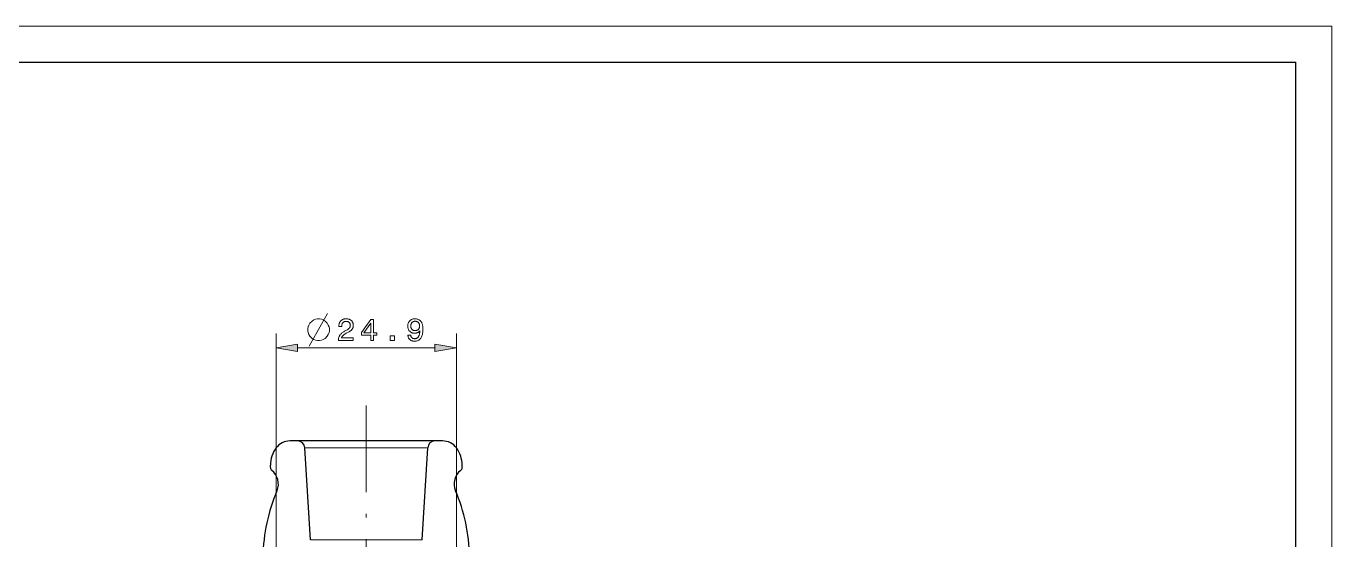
# Model space of a CAD drawing. Extents: x 0 to 297, y 0 to 538.
# Drawn here: x 116.5 to 297, y 349 to 420 of the extents above; entities that cross this region are included whole.
import ezdxf

# ---------------------------------------------------------------- set-up
doc = ezdxf.new("R2010")
doc.units = 0
doc.linetypes.add('DASHDOT', pattern=[18.5, 12, -3, 0.5, -3])

msp = doc.modelspace()

# ---------------------------------------------------------------- linework, layer by layer
at = {"color": 7, "lineweight": 13}
for p, q in [((0, 420), (297, 420)), ((297, 0), (297, 420)), ((151.07, 342.69), (151.07, 377.55)), ((175.97, 342.69), (175.97, 377.55))]:
    msp.add_line(p, q, dxfattribs=at)
at = {"color": 7, "lineweight": 30}
for p in [(20, 415), (292, 5)]:
    msp.add_line(p, (292, 415), dxfattribs=at)
at = {"color": 7, "lineweight": 13, "ltscale": 0.474779}
msp.add_line((154.02, 375.55), (173.01, 375.55), dxfattribs=at)
at = {"color": 7, "linetype": 'DASHDOT', "lineweight": 13}
msp.add_line((163.52, 367.6), (163.52, 115.52), dxfattribs=at)
at = {"color": 7, "lineweight": 30, "ltscale": 0.026168}
for p, q in [((154.03, 362.69), (152.98, 362.69)), ((174.06, 362.69), (173.01, 362.69))]:
    msp.add_line(p, q, dxfattribs=at)
at = {"color": 7, "lineweight": 30, "ltscale": 0.44549}
msp.add_line((171.85, 362.69), (154.03, 362.69), dxfattribs=at)
at = {"color": 7, "lineweight": 30, "ltscale": 0.318895}
for p, q in [((155.81, 349.02), (155.03, 361.75)), ((171.23, 349.02), (172.01, 361.75))]:
    msp.add_line(p, q, dxfattribs=at)
at = {"color": 7, "lineweight": 13, "ltscale": 0.398637}
msp.add_line((170.97, 361.75), (155.03, 361.75), dxfattribs=at)
at = {"color": 7, "lineweight": 13, "ltscale": 0.025991}
msp.add_line((172.01, 361.75), (170.97, 361.75), dxfattribs=at)
at = {"color": 7, "lineweight": 30, "ltscale": 0.029046}
msp.add_line((173.01, 362.69), (171.85, 362.69), dxfattribs=at)
at = {"color": 7, "lineweight": 30, "ltscale": 0.008157}
for p, q in [((150.27, 359.01), (150.27, 359.34)), ((176.77, 359.01), (176.77, 359.34))]:
    msp.add_line(p, q, dxfattribs=at)
at = {"color": 7, "lineweight": 13, "ltscale": 0.362085}
msp.add_line((170.29, 349.02), (155.81, 349.02), dxfattribs=at)
at = {"color": 7, "lineweight": 13, "ltscale": 0.023608}
msp.add_line((171.23, 349.02), (170.29, 349.02), dxfattribs=at)
at = {"color": 7, "lineweight": 13}
for points in [[(157.07, 379.55), (156.77, 379.55), (156.52, 379.5), (156.27, 379.4), (156.02, 379.25), (155.72, 378.95), (155.57, 378.7), (155.47, 378.45), (155.42, 378.2), (155.42, 377.9), (155.47, 377.65), (155.57, 377.4), (155.72, 377.15), (156.02, 376.85), (156.27, 376.7), (156.52, 376.6), (156.77, 376.55), (157.07, 376.55), (157.32, 376.6), (157.57, 376.7), (157.82, 376.85), (158.12, 377.15), (158.27, 377.4), (158.37, 377.65), (158.42, 377.9), (158.42, 378.2), (158.37, 378.45), (158.27, 378.7), (158.12, 378.95), (157.82, 379.25), (157.57, 379.4), (157.32, 379.5)], [(159.67, 376.55), (159.67, 376.56), (159.67, 376.65), (159.68, 376.73), (159.69, 376.82), (159.7, 376.89), (159.72, 376.97), (159.74, 377.04), (159.77, 377.11), (159.8, 377.18), (159.83, 377.24), (159.87, 377.3), (159.92, 377.36), (159.97, 377.42), (160.03, 377.48), (160.09, 377.54), (160.16, 377.6), (160.24, 377.66), (160.33, 377.72), (160.42, 377.78), (160.52, 377.84), (160.62, 377.9), (160.87, 378.04), (160.92, 378.06), (160.96, 378.09), (161, 378.11), (161.04, 378.14), (161.07, 378.17), (161.11, 378.2), (161.14, 378.22), (161.16, 378.25), (161.19, 378.28), (161.21, 378.31), (161.23, 378.35), (161.25, 378.38), (161.26, 378.41), (161.28, 378.45), (161.29, 378.48), (161.3, 378.52), (161.31, 378.56), (161.31, 378.6), (161.31, 378.64), (161.32, 378.68), (161.31, 378.72), (161.31, 378.77), (161.3, 378.81), (161.29, 378.85), (161.27, 378.89), (161.26, 378.93), (161.24, 378.97), (161.21, 379), (161.18, 379.03), (161.15, 379.06), (161.12, 379.09), (161.08, 379.12), (161.04, 379.14), (161, 379.16), (160.96, 379.17), (160.92, 379.19), (160.87, 379.2), (160.82, 379.2), (160.77, 379.21), (160.71, 379.21), (160.66, 379.21), (160.61, 379.2), (160.56, 379.19), (160.52, 379.18), (160.47, 379.16), (160.43, 379.14), (160.39, 379.12), (160.35, 379.09), (160.32, 379.06), (160.29, 379.02), (160.26, 378.99), (160.23, 378.94), (160.21, 378.9), (160.19, 378.85), (160.17, 378.8), (160.15, 378.75), (160.14, 378.7), (160.13, 378.64), (160.13, 378.58), (160.13, 378.51), (160.13, 378.48), (159.74, 378.48), (159.74, 378.54), (159.74, 378.63), (159.75, 378.72), (159.76, 378.81), (159.78, 378.89), (159.8, 378.96), (159.83, 379.04), (159.87, 379.11), (159.91, 379.17), (159.96, 379.23), (160.01, 379.29), (160.06, 379.34), (160.12, 379.39), (160.19, 379.43), (160.25, 379.47), (160.32, 379.5), (160.4, 379.52), (160.48, 379.54), (160.56, 379.56), (160.65, 379.56), (160.74, 379.57), (160.82, 379.57), (160.91, 379.56), (160.99, 379.55), (161.06, 379.53), (161.14, 379.51), (161.21, 379.48), (161.27, 379.45), (161.34, 379.41), (161.4, 379.37), (161.45, 379.32), (161.51, 379.27), (161.55, 379.22), (161.59, 379.16), (161.63, 379.1), (161.66, 379.04), (161.68, 378.97), (161.7, 378.9), (161.72, 378.83), (161.72, 378.75), (161.73, 378.67), (161.73, 378.61), (161.72, 378.55), (161.71, 378.49), (161.7, 378.44), (161.69, 378.38), (161.67, 378.33), (161.65, 378.28), (161.62, 378.23), (161.6, 378.18), (161.57, 378.13), (161.53, 378.09), (161.5, 378.04), (161.46, 378), (161.41, 377.95), (161.36, 377.91), (161.31, 377.87), (161.26, 377.84), (161.2, 377.8), (161.14, 377.76), (161.08, 377.73), (160.82, 377.6), (160.75, 377.56), (160.69, 377.53), (160.63, 377.49), (160.57, 377.45), (160.51, 377.42), (160.46, 377.39), (160.42, 377.35), (160.38, 377.32), (160.34, 377.29), (160.31, 377.26), (160.28, 377.23), (160.25, 377.2), (160.22, 377.16), (160.2, 377.13), (160.18, 377.1), (160.16, 377.06), (160.14, 377.03), (160.12, 376.99), (160.11, 376.96), (160.1, 376.92), (161.73, 376.92), (161.73, 376.55)], [(164.16, 376.55), (164.16, 377.29), (162.84, 377.29), (162.84, 377.67), (164.15, 379.48), (164.54, 379.48), (164.54, 377.64), (164.97, 377.64), (164.97, 377.29), (164.54, 377.29), (164.54, 376.55)], [(169.28, 377.29), (169.67, 377.29), (169.68, 377.25), (169.68, 377.2), (169.69, 377.16), (169.7, 377.13), (169.72, 377.09), (169.73, 377.06), (169.75, 377.02), (169.78, 376.99), (169.8, 376.97), (169.83, 376.94), (169.86, 376.91), (169.89, 376.89), (169.92, 376.87), (169.96, 376.86), (170, 376.84), (170.04, 376.83), (170.08, 376.82), (170.12, 376.82), (170.17, 376.81), (170.21, 376.81), (170.28, 376.81), (170.34, 376.82), (170.4, 376.84), (170.45, 376.86), (170.5, 376.88), (170.55, 376.91), (170.6, 376.94), (170.64, 376.98), (170.68, 377.03), (170.72, 377.08), (170.75, 377.14), (170.78, 377.2), (170.81, 377.27), (170.83, 377.34), (170.86, 377.42), (170.88, 377.5), (170.89, 377.6), (170.91, 377.69), (170.92, 377.79), (170.92, 377.9), (170.9, 377.87), (170.87, 377.84), (170.84, 377.81), (170.81, 377.78), (170.78, 377.76), (170.75, 377.73), (170.72, 377.71), (170.69, 377.69), (170.65, 377.67), (170.61, 377.65), (170.58, 377.64), (170.54, 377.62), (170.5, 377.61), (170.46, 377.6), (170.42, 377.59), (170.38, 377.58), (170.34, 377.57), (170.3, 377.57), (170.25, 377.57), (170.21, 377.57), (170.13, 377.57), (170.05, 377.58), (169.97, 377.59), (169.9, 377.61), (169.82, 377.64), (169.76, 377.67), (169.69, 377.7), (169.63, 377.74), (169.57, 377.79), (169.52, 377.84), (169.47, 377.9), (169.42, 377.96), (169.38, 378.02), (169.35, 378.09), (169.32, 378.16), (169.3, 378.23), (169.28, 378.31), (169.26, 378.39), (169.26, 378.47), (169.25, 378.56), (169.26, 378.65), (169.26, 378.73), (169.28, 378.81), (169.3, 378.89), (169.32, 378.97), (169.35, 379.04), (169.39, 379.11), (169.43, 379.17), (169.48, 379.23), (169.53, 379.29), (169.59, 379.34), (169.65, 379.39), (169.72, 379.43), (169.79, 379.47), (169.86, 379.5), (169.93, 379.52), (170.01, 379.54), (170.1, 379.56), (170.18, 379.56), (170.27, 379.57), (170.37, 379.56), (170.47, 379.55), (170.56, 379.53), (170.65, 379.51), (170.73, 379.48), (170.81, 379.44), (170.89, 379.39), (170.95, 379.33), (171.02, 379.27), (171.08, 379.2), (171.13, 379.13), (171.18, 379.04), (171.22, 378.96), (171.25, 378.86), (171.29, 378.76), (171.31, 378.65), (171.33, 378.53), (171.34, 378.41), (171.35, 378.29), (171.35, 378.15), (171.35, 377.99), (171.34, 377.84), (171.33, 377.7), (171.31, 377.56), (171.28, 377.43), (171.25, 377.31), (171.21, 377.2), (171.16, 377.09), (171.11, 376.99), (171.06, 376.9), (171, 376.82), (170.93, 376.74), (170.86, 376.68), (170.78, 376.62), (170.7, 376.57), (170.61, 376.53), (170.52, 376.5), (170.42, 376.48), (170.32, 376.47), (170.21, 376.46), (170.13, 376.46), (170.05, 376.47), (169.97, 376.48), (169.9, 376.5), (169.83, 376.52), (169.76, 376.54), (169.7, 376.57), (169.64, 376.61), (169.58, 376.65), (169.53, 376.69), (169.48, 376.73), (169.44, 376.78), (169.4, 376.84), (169.37, 376.89), (169.34, 376.95), (169.32, 377.01), (169.3, 377.08), (169.29, 377.15), (169.28, 377.22)], [(169.67, 378.56), (169.67, 378.51), (169.68, 378.45), (169.68, 378.4), (169.7, 378.35), (169.71, 378.3), (169.73, 378.26), (169.75, 378.21), (169.77, 378.17), (169.8, 378.14), (169.83, 378.1), (169.87, 378.07), (169.9, 378.04), (169.94, 378.01), (169.98, 377.99), (170.02, 377.97), (170.06, 377.95), (170.11, 377.94), (170.16, 377.93), (170.21, 377.93), (170.26, 377.93), (170.32, 377.93), (170.37, 377.93), (170.42, 377.94), (170.47, 377.95), (170.52, 377.97), (170.57, 377.99), (170.61, 378.01), (170.65, 378.04), (170.69, 378.06), (170.72, 378.1), (170.75, 378.13), (170.78, 378.17), (170.81, 378.21), (170.83, 378.26), (170.85, 378.3), (170.86, 378.35), (170.87, 378.4), (170.88, 378.45), (170.89, 378.51), (170.89, 378.57), (170.89, 378.63), (170.88, 378.68), (170.87, 378.74), (170.86, 378.79), (170.85, 378.84), (170.83, 378.89), (170.81, 378.93), (170.78, 378.97), (170.75, 379.01), (170.72, 379.05), (170.69, 379.08), (170.65, 379.11), (170.61, 379.14), (170.57, 379.16), (170.53, 379.18), (170.48, 379.2), (170.43, 379.21), (170.38, 379.22), (170.33, 379.22), (170.27, 379.23), (170.22, 379.22), (170.17, 379.22), (170.12, 379.21), (170.07, 379.2), (170.03, 379.18), (169.99, 379.16), (169.94, 379.14), (169.91, 379.11), (169.87, 379.08), (169.84, 379.04), (169.8, 379.01), (169.78, 378.97), (169.75, 378.92), (169.73, 378.88), (169.71, 378.83), (169.7, 378.78), (169.69, 378.73), (169.68, 378.68), (169.67, 378.62)], [(163.2, 377.64), (164.16, 377.64), (164.16, 378.98)], [(154.02, 376.07), (151.07, 375.55), (154.02, 375.03)], [(166.82, 376.55), (166.82, 377.19), (167.41, 377.19), (167.41, 376.55)], [(173.01, 375.03), (175.97, 375.55), (173.01, 376.07)]]:
    msp.add_lwpolyline(points, close=True, dxfattribs=at)
msp.add_lwpolyline([(155.62, 375.8), (157.32, 378.8), (158.17, 380.3)], dxfattribs=at)
at = {"color": 7, "lineweight": 30}
for centre, radius, start, end in [((154.27, 359.34), 4, 143.5766, 179.9998), ((152.98, 360.29), 2.4, 90, 143.5764), ((154.03, 361.69), 1, 3.5, 90), ((173.01, 361.69), 1, 90, 176.5), ((174.06, 360.29), 2.4, 36.4236, 90), ((172.77, 359.34), 4, 0.0002, 36.4234), ((150.77, 359.01), 0.5, 180, 231.6335), ((148.97, 356.74), 2.4, 337.108, 51.6334), ((178.07, 356.74), 2.4, 128.3666, 202.892), ((176.27, 359.01), 0.5, 308.3665, 360), ((174.21, 346.08), 25, 157.108, 178.4839), ((152.83, 346.08), 25, 1.5161, 22.892)]:
    msp.add_arc(centre, radius, start, end, dxfattribs=at)
at = {"color": 7, "lineweight": 13}
for points in [[(154.02, 376.07), (151.07, 375.55), (154.02, 376.07), (154.02, 375.03)], [(173.01, 375.03), (175.97, 375.55), (173.01, 375.03), (173.01, 376.07)]]:
    msp.add_solid(points, dxfattribs=at)

doc.saveas('drawing.dxf')
